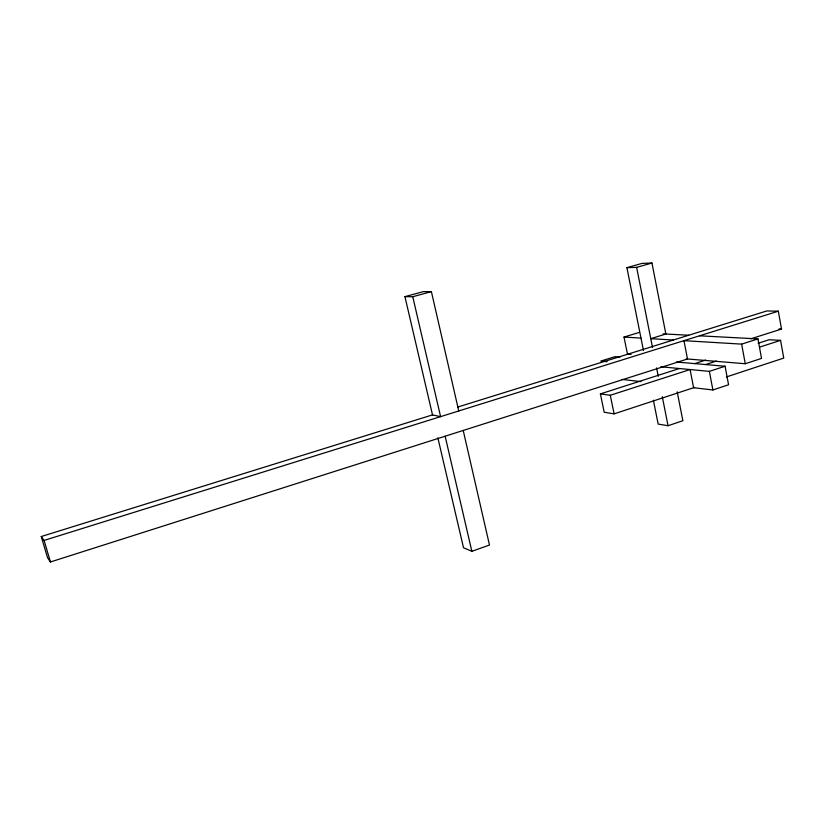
<?xml version="1.0" encoding="UTF-8"?>
<svg xmlns="http://www.w3.org/2000/svg" width="825" height="825" viewBox="0 0 825 825"><rect width="100%" height="100%" fill="white"/><g stroke="black" fill="none" stroke-linecap="round" stroke-linejoin="round"><path stroke-width="1.24" d="M437.858 437.807L463.506 547.748L471.859 551.317L489.472 545.026L463.217 430.454M653.39 400.228L658.154 424.081L668.044 425.731L682.863 420.719L677.191 391.793M694.66 387.379L614.12 413.861L604.199 412.242L600.383 393.896L610.283 395.268L690.082 369.538L693.608 387.729L712.903 389.967L728.568 384.77L725.082 366.248L676.397 362.02M726.392 376.942L783.75 358.081L780.574 340.364L769.075 339.756L758.113 343.272M686.307 358.896L745.264 363.732L761.516 358.421L757.958 338.91L699.507 335.806M660.794 366.774L709.356 371.363L725.082 366.248M705.55 364.557L716.44 361.041M760 346.995L780.574 340.364M600.383 393.896L679.408 368.528M694.732 363.619L705.695 360.092M432.62 415.326L404.931 296.639L412.758 296.722L440.591 416.646L432.517 414.892L41.25 536.528L47.561 557.741L50.469 561.969L687.503 358.988L683.956 340.663L741.634 344.128L757.958 338.91M750.843 338.807L781.512 329.041L778.326 311.2L766.827 310.953L457.823 407.024M41.25 536.528L44.076 540.437L778.326 311.2M631.094 354.368L627.454 354.069L624.009 337.064L638.725 332.578M643.459 350.491L626.907 267.671L636.632 267.372L651.956 263.031L665.868 334.022L650.781 338.673L673.313 340.024M626.907 267.671L642.087 263.381L651.956 263.031M412.758 296.722L431.392 291.627L458.752 410.974M404.931 296.639L423.349 291.627L431.392 291.627M778.955 328.927L781.512 329.041M663.083 333.877L688.731 335.239M624.009 337.064L640.973 338.085M619.967 357.122L614.955 356.678L600.734 361.092L607.128 361.701M621.885 379.407L640.953 381.614M44.076 540.437L50.469 561.969M445.139 436.219L471.859 551.317M610.283 395.268L614.12 413.861M636.632 267.372L652.523 347.469M656.576 367.919L658.247 376.313M662.279 396.67L668.044 425.731M709.356 371.363L712.903 389.967M741.634 344.128L745.264 363.732"/></g></svg>
